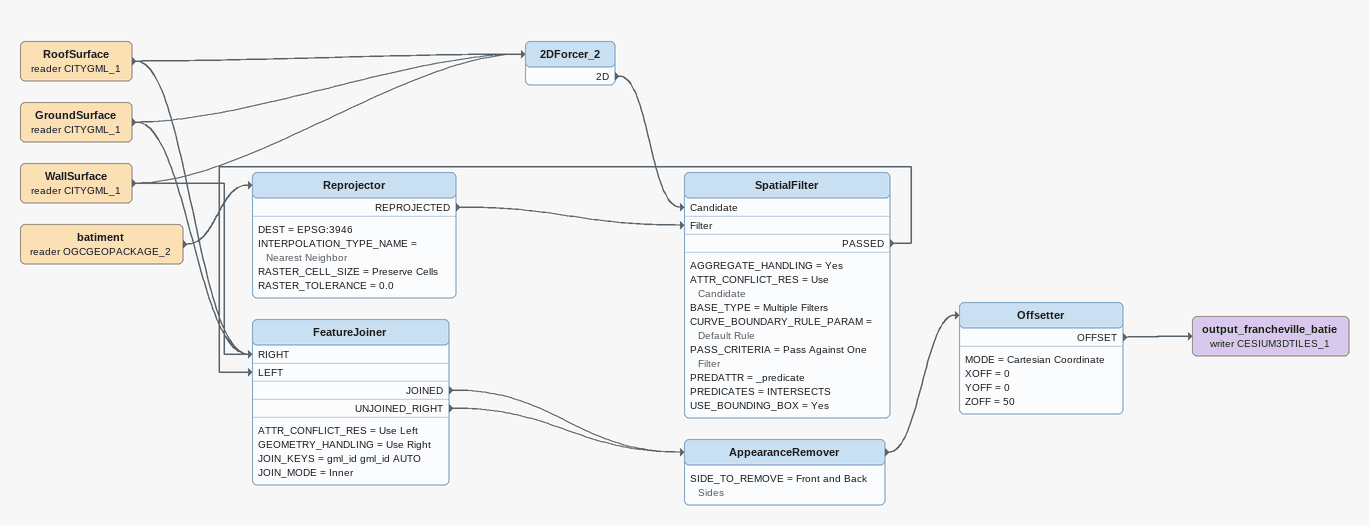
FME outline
RoofSurface (reader CITYGML_1)
    -> 2DForcer_2
    -> FeatureJoiner [RIGHT]
GroundSurface (reader CITYGML_1)
    -> 2DForcer_2
    -> FeatureJoiner [RIGHT]
WallSurface (reader CITYGML_1)
    -> 2DForcer_2
    -> FeatureJoiner [RIGHT]
2DForcer_2
    2D -> SpatialFilter [Candidate]
batiment (reader OGCGEOPACKAGE_2)
    -> Reprojector
Reprojector
    DEST = EPSG:3946
    INTERPOLATION_TYPE_NAME = Nearest Neighbor
    RASTER_CELL_SIZE = Preserve Cells
    RASTER_TOLERANCE = 0.0
    REPROJECTED -> SpatialFilter [Filter]
SpatialFilter
    AGGREGATE_HANDLING = Yes
    ATTR_CONFLICT_RES = Use Candidate
    BASE_TYPE = Multiple Filters
    CURVE_BOUNDARY_RULE_PARAM = Default Rule
    PASS_CRITERIA = Pass Against One Filter
    PREDATTR = _predicate
    PREDICATES = INTERSECTS
    USE_BOUNDING_BOX = Yes
    PASSED -> FeatureJoiner [LEFT]
FeatureJoiner
    ATTR_CONFLICT_RES = Use Left
    GEOMETRY_HANDLING = Use Right
    JOIN_KEYS = gml_id gml_id AUTO
    JOIN_MODE = Inner
    JOINED -> AppearanceRemover
    UNJOINED_RIGHT -> AppearanceRemover
AppearanceRemover
    SIDE_TO_REMOVE = Front and Back Sides
    -> Offsetter
Offsetter
    MODE = Cartesian Coordinate
    XOFF = 0
    YOFF = 0
    ZOFF = 50
    OFFSET -> output_francheville_batie (writer CESIUM3DTILES_1)
output_francheville_batie (writer CESIUM3DTILES_1)
